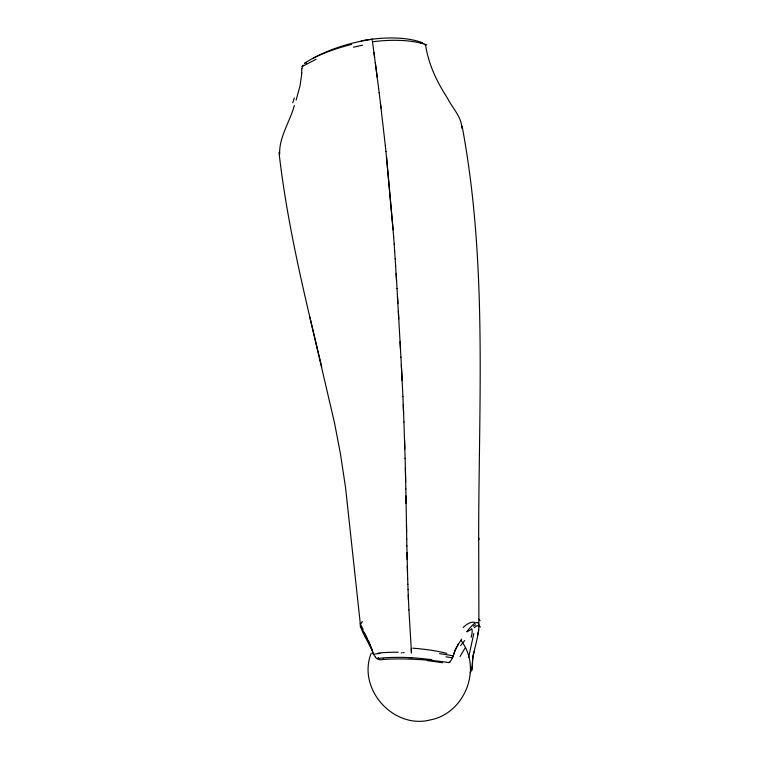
<?xml version="1.0" encoding="UTF-8"?>
<svg xmlns="http://www.w3.org/2000/svg" width="759" height="759" viewBox="0 0 759 759"><rect width="100%" height="100%" fill="white"/><g stroke="black" fill="none" stroke-linecap="round" stroke-linejoin="round"><path stroke-width="1.14" d="M302.063 68.699L302.234 66.431M472.553 660.586C472.848 650.558 489.925 602.655 466.624 631.801M301.883 72.93L300.042 85.691L296.143 100.103M379.054 658.357C373.295 658.347 383.779 661.544 383.456 658.376M478.711 629.477L478.331 632.332M474.052 651.677C471.462 658.414 473.939 666.781 470.201 672.73M472.449 661.421L471.937 670.444L470.893 670.605M473.825 633.499L468.559 657.522M478.066 632.797L477.487 635.795M371.236 653.12C356.958 688.793 393.371 729.57 430.4 719.893C464.65 713.403 482.515 668.688 461.206 640.786M294.359 105.454C289.947 121.696 278.923 137.303 279.654 154.238M461.842 128.309C461.747 116.895 452.108 107.702 447.298 97.873C436.899 81.858 428.418 64.107 425.628 45.217M457.079 646.355C453.702 651.326 453.597 658.717 449.129 662.626M457.373 645.852L461.614 639.05M458.474 643.793L454.897 650.947L452.506 657.854L445.95 656.81M302.367 66.27L303.287 65.141M305.251 62.76C325.317 50.274 348.523 42.817 371.844 39.259A68.215 27.352 -10.1 0 1 420.932 42.229M305.422 62.561L306.579 63.12M304.492 63.68L305.203 62.817M420.429 42.893L421.084 42.2M467.43 631.678L471.358 629.249M473.312 626.175L475.561 624.856M302.101 66.593L316.123 59.221M373.732 654.192L380.088 653.461M379.623 658.281L382.707 657.958A49.42 6.689 3.5 0 1 391.008 657.465L400.344 657.351A33.282 4.497 3.5 0 1 408.133 657.569L410.942 657.711A39.117 5.285 3.5 0 1 419.224 658.29L431.975 659.647M401.207 652.844L401.919 652.844M448.892 662.227L449.897 662.408M360.269 623.889L363.134 629.353M421.596 42.428L422.051 42.741M422.27 42.884L422.754 43.216M424.281 44.278L425.182 44.904M371.891 649.419L373.362 654.249L375.544 657.038M373.362 654.249L372.223 650.454L363.058 632.911L360.146 625.796L366.265 636.327L371.758 649.078M365.715 637.019L365.088 635.719M368.523 640.833L372.223 650.454M360.383 624.477L345.525 487.392L340.364 453.389L334.539 423.029L309.871 317.167M321.75 367.062C304.72 296.114 287.263 224.977 278.989 152.35M378.39 657.673L378.684 659.002M372.489 42.134L372.394 41.726M372.631 42.779L378.532 87.608M372.119 40.502L371.882 39.43M462.098 126.098C487.705 262.415 478.616 401.938 478.673 539.801L478.701 538.046L478.901 626.754M373.997 52.58L374.652 57.485M375.307 62.428L377.261 77.456M378.532 87.57L379.168 92.712M379.168 92.674L381.027 108.11M380.411 102.93L385.363 145.956M385.354 145.861L385.98 151.591M385.961 151.468L393.693 237.026M386.559 157.104L393.124 229.844M393.646 236.922L394.206 244.237M394.158 244.085L394.708 251.514M394.652 251.324L395.192 258.847M395.145 258.639L395.676 266.238M411.226 648.964L411.492 653.044L408.93 609.866M395.619 266.02L396.606 281.143M396.094 273.449L397.061 288.657M397.014 288.467L400.496 349.519M397.469 296.029L397.906 303.628M398.352 311.247L398.788 318.894M400.088 341.797L400.923 357.214M400.923 357.081L402.137 380.667M401.331 364.794L402.526 388.665M408.93 609.923L408.257 594.961M402.507 388.447L402.906 396.777M402.877 396.568L403.617 413.399M408.475 600.151L408.057 589.686M403.247 404.822L403.959 421.957M403.93 421.862L405.107 458.54M407.858 584.24L408.057 589.781M407.678 578.614L407.868 584.345M404.556 439.717L404.841 448.996M407.678 578.728L407.327 566.015M407.498 572.542L407.023 552.713M405.135 458.18L405.667 482.117M405.382 467.819L405.809 489.147M407.166 559.582L406.881 545.844M405.828 488.768L406.074 503.388M406.729 539.051L405.97 495.902M406.739 538.871L406.862 546.015M406.463 524.896L406.596 532.002M375.411 657.028A48.87 19.326 41.5 0 1 376.654 658.689M377.991 653.11A50.758 6.992 3.4 0 1 398.162 652.209M404.158 652.626A45.919 0.778 -0.4 0 1 403.001 652.626M408.788 657.636A35.844 2.41 1.1 0 1 412.033 657.683M412.744 648.186A52.153 10.313 3.9 0 1 446.823 653.385M439.518 653.632A74.761 13.055 2 0 1 452.611 655.776M463.142 627.484A51.451 17.144 -69.9 0 1 474.65 622.418M474.176 627.721A41.603 7.599 -59 0 1 480.21 627.171M471.633 628.718A33.415 6.025 -63.8 0 1 471.206 637.247M460.647 645.548A45.531 9.516 -59.4 0 1 464.726 640.549M478.493 619.002A52.172 8.529 -82.5 0 1 480.086 620.701M460.03 656.526A58.822 11.859 -63.8 0 1 465.163 647.977M372.754 41.783A76.697 32.258 -10.3 0 1 426.852 44.866M361.293 40.872A73.566 39.639 -8.3 0 1 372.584 39.155M301.807 68.794A51.726 29.658 -76.5 0 1 301.617 72.997M361.151 623.689A53.927 6.935 72.5 0 1 362.688 621.811M360.212 624.04A37.219 0.712 67.2 0 1 360.316 623.993M369.994 645.292A36.157 0.702 67.3 0 1 369.064 643.006M367.157 638.964A42.191 2.391 62 0 1 364.092 632.389M363.011 631.374A54.278 4.099 60.7 0 1 364.102 632.987M383.371 659.448A51.014 6.897 3.5 0 1 416.549 659.4L425.068 659.941A51.014 6.897 3.5 0 1 448.93 662.598M427.194 660.596A73.262 8.207 4.6 0 1 442.355 662.74M377.916 657.977A38.434 8.795 11.4 0 1 378.456 657.882M294.312 97.987A73.604 18.861 -75 0 1 292.746 102.778M313.22 58.139A103.784 43.737 -8.5 0 1 351.493 44.449M353.485 47.229A82.646 37.314 -8.9 0 1 362.688 45.236"/></g></svg>
